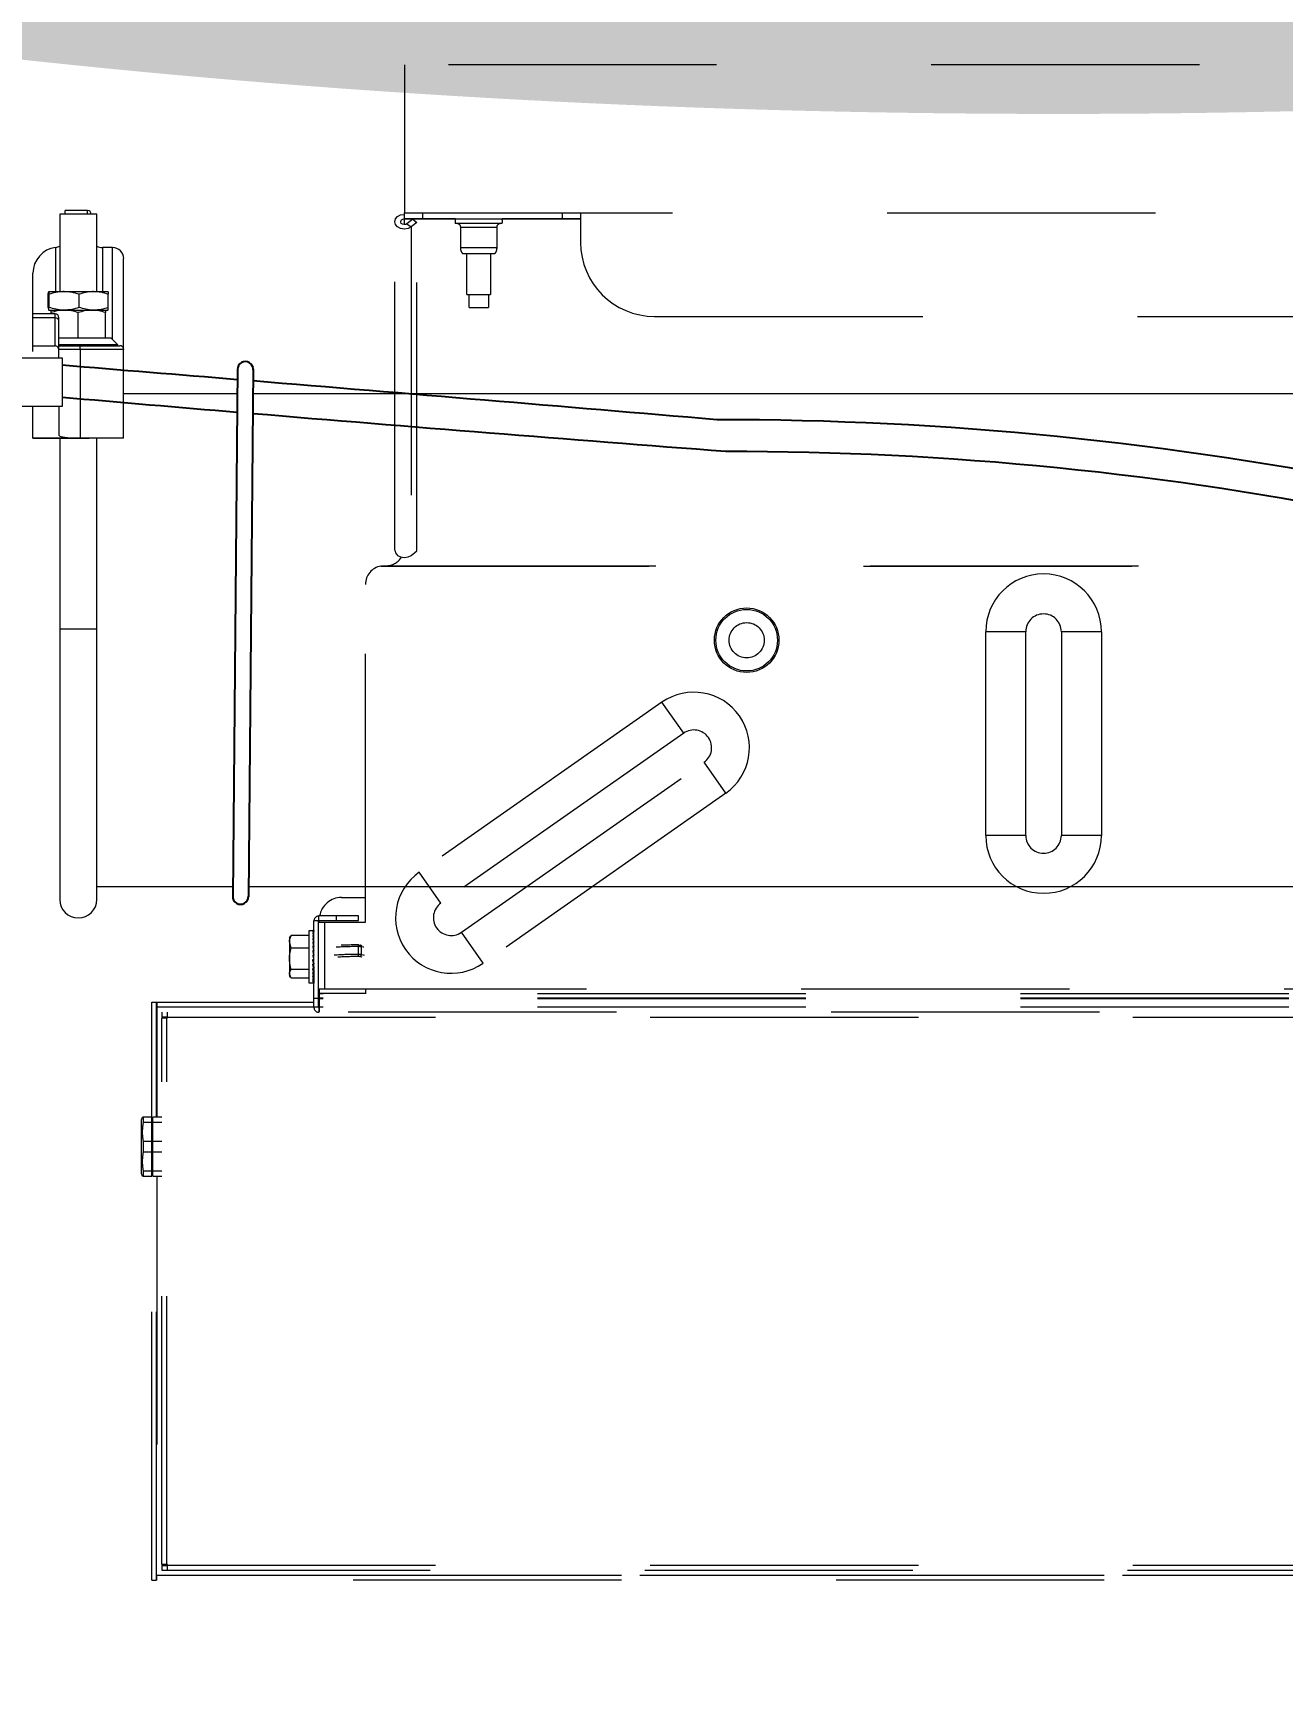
# Model space of a CAD drawing. Header units: feet. Extents: x -17 to 453, y -41 to 31.
# Drawn here: x 58.794 to 59.376, y -5.742 to -4.975 of the extents above; entities that cross this region are included whole.
import ezdxf
from ezdxf.enums import TextEntityAlignment as Align

# ---------------------------------------------------------------- set-up
doc = ezdxf.new("R2018")
doc.units = ezdxf.units.FT
doc.header["$MEASUREMENT"] = 0
doc.linetypes.add('DASHED2', pattern=[0.375, 0.25, -0.125])
for name, color, linetype in [('E-DETL', 1, 'Continuous'), ('G-ANNO-TEXT', 1, 'Continuous'), ('S-STEL-ANGL', 3, 'Continuous'), ('S-TRACKER TABLE', 252, 'Continuous'), ('STRINGS', 30, 'Continuous')]:
    doc.layers.add(name, color=color, linetype=linetype)
doc.styles.add('NEI-A', font='arial.ttf')
doc.styles.get("Standard").update_dxf_attribs({"font": 'arial.ttf'})

# ---------------------------------------------------------------- blocks, each defined once
blk = doc.blocks.new('DETAIL_TITLE')
at = {"style": 'NEI-A', "flags": 8}
blk.add_attdef('#', text='', height=0.2, dxfattribs=at).set_placement((0.5922, -0.5109), align=Align.MIDDLE_CENTER)
at = {"lineweight": 30, "style": '', "flags": 104}
blk.add_attdef('DETAIL_TITLE', text='', height=0.2, dxfattribs=at).set_placement((0.9099, -0.52514), align=Align.BOTTOM_LEFT)
at = {"style": 'NEI-A'}
for tag, p in [('SCALE:', (0.93865, -0.73792)), ('1"_=_', (1.5474, -0.73792))]:
    blk.add_attdef(tag, text='', height=0.1, dxfattribs=at).set_placement(p, align=Align.BOTTOM_LEFT)

msp = doc.modelspace()

# ---------------------------------------------------------------- linework, layer by layer
at = {"layer": 'E-DETL', "color": 10, "linetype": 'Continuous', "lineweight": 0}
msp.add_lwpolyline([(58.75793, -5.12659), (58.80755, -5.12659), (58.80755, -5.14927), (58.75793, -5.14927)], close=True, dxfattribs=at)
at = {"layer": 'S-STEL-ANGL', "flags": 128}
for points in [[(58.88934, -5.13179), (58.88707, -5.37762)], [(58.89662, -5.13186), (58.89435, -5.37768)]]:
    msp.add_lwpolyline(points, dxfattribs=at)
at = {"layer": 'S-STEL-ANGL'}
for centre, start, end in [((58.89298, -5.13194), 357.76861, 181.17011), ((58.89071, -5.37754), 177.76861, 1.17011)]:
    msp.add_arc(centre, 0.00364, start, end, dxfattribs=at)
at = {"layer": 'S-TRACKER TABLE', "linetype": 'DASHED2', "lineweight": 15, "ltscale": 0.5}
for p, q in [((58.9671, -4.98997), (58.9671, -5.05901)), ((59.56259, -4.98997), (58.9671, -4.98997)), ((58.96705, -5.05901), (59.56281, -5.05901)), ((58.96705, -5.06447), (58.96705, -5.05901)), ((58.96705, -5.06177), (59.04917, -5.06177)), ((58.99082, -5.06182), (58.96705, -5.06182)), ((58.97097, -5.06201), (58.96827, -5.06408)), ((58.97097, -5.06201), (58.97292, -5.06351)), ((58.97568, -5.06177), (58.97568, -5.05901)), ((59.04917, -5.06182), (59.01259, -5.06182)), ((59.04054, -5.05901), (59.04054, -5.06177)), ((59.04917, -5.05901), (59.04917, -5.07275)), ((58.96256, -5.21616), (58.96256, -5.06314)), ((58.96827, -5.06408), (58.97022, -5.06558)), ((58.97292, -5.06351), (58.97022, -5.06558)), ((58.97022, -5.06558), (58.97022, -5.21859)), ((58.97292, -5.21652), (58.97292, -5.06351)), ((59.01258, -5.06401), (58.99083, -5.06401)), ((58.99332, -5.07535), (58.99332, -5.06574)), ((59.01009, -5.06574), (58.99332, -5.06574)), ((59.01009, -5.06574), (59.01009, -5.07535)), ((59.01009, -5.07535), (58.99332, -5.07535)), ((59.00914, -5.07803), (58.99427, -5.07803)), ((58.99622, -5.0971), (58.99622, -5.07803)), ((59.00719, -5.07803), (59.00719, -5.0971)), ((58.99622, -5.0971), (59.00719, -5.0971)), ((58.99722, -5.10313), (58.99722, -5.0971)), ((59.00619, -5.0971), (59.00619, -5.10313)), ((58.99722, -5.10313), (59.00619, -5.10313)), ((59.08369, -5.10727), (59.44617, -5.10727)), ((58.95755, -5.22347), (58.95842, -5.22347)), ((58.9592, -5.22343), (59.5705, -5.22343)), ((58.97022, -5.21859), (58.97292, -5.21652)), ((58.95605, -5.2236), (59.57381, -5.2236)), ((58.94892, -5.3895), (58.94892, -5.2321)), ((59.25664, -5.25417), (59.23799, -5.25417)), ((59.23799, -5.34911), (59.23799, -5.25417)), ((59.25664, -5.34911), (59.25664, -5.25417)), ((59.29187, -5.25417), (59.27322, -5.25417)), ((59.27322, -5.25417), (59.27322, -5.34911)), ((59.29187, -5.25417), (59.29187, -5.34911)), ((59.08712, -5.28702), (58.97401, -5.36623)), ((59.09722, -5.30144), (59.08712, -5.28702)), ((59.09722, -5.30144), (58.98411, -5.38064)), ((58.99361, -5.39422), (59.10673, -5.31502)), ((59.11682, -5.32944), (59.10673, -5.31502)), ((59.11682, -5.32944), (59.00371, -5.40864)), ((59.25664, -5.34911), (59.23799, -5.34911)), ((59.29187, -5.34911), (59.27322, -5.34911)), ((58.98411, -5.38064), (58.97401, -5.36623)), ((58.93779, -5.378), (58.94892, -5.378)), ((58.927, -5.38895), (58.9249, -5.38895)), ((58.9249, -5.42918), (58.9249, -5.38895)), ((58.927, -5.42918), (58.927, -5.38895)), ((58.927, -5.3895), (58.94892, -5.3895)), ((58.92722, -5.38873), (58.92722, -5.38663)), ((58.94561, -5.38663), (58.92722, -5.38663)), ((58.92722, -5.38873), (58.94561, -5.38873)), ((58.92743, -5.3895), (58.92743, -5.38873)), ((58.92998, -5.42056), (58.92998, -5.3895)), ((58.93525, -5.38663), (58.93525, -5.38873)), ((58.94561, -5.38873), (58.94561, -5.38663)), ((58.9135, -5.39702), (58.914, -5.39616)), ((58.9135, -5.39702), (58.9135, -5.41428)), ((58.91428, -5.40163), (58.9135, -5.39869)), ((58.91428, -5.39574), (58.91409, -5.39621)), ((58.92262, -5.39569), (58.91428, -5.39569)), ((58.92262, -5.39574), (58.91428, -5.39574)), ((58.92262, -5.39339), (58.92474, -5.39339)), ((58.92262, -5.4179), (58.92262, -5.39339)), ((58.92482, -5.39346), (58.92433, -5.39346)), ((58.92482, -5.39388), (58.92433, -5.39388)), ((58.92482, -5.39465), (58.92433, -5.39465)), ((58.92482, -5.39576), (58.92433, -5.39576)), ((58.92482, -5.39717), (58.92433, -5.39717)), ((58.92482, -5.39883), (58.92433, -5.39883)), ((58.92482, -5.3934), (58.92459, -5.3934)), ((58.92482, -5.39342), (58.9247, -5.39342)), ((58.92471, -5.40029), (58.92482, -5.39883)), ((58.92474, -5.39855), (58.92482, -5.39717)), ((58.92482, -5.39841), (58.92475, -5.39841)), ((58.92482, -5.39982), (58.92475, -5.39982)), ((58.92476, -5.39698), (58.92482, -5.39576)), ((58.92477, -5.39565), (58.92482, -5.39465)), ((58.92482, -5.3968), (58.92477, -5.3968)), ((58.92482, -5.39803), (58.92477, -5.39803)), ((58.92482, -5.39546), (58.92478, -5.39546)), ((58.92482, -5.39648), (58.92478, -5.39648)), ((58.92478, -5.39968), (58.92482, -5.39923)), ((58.92478, -5.40023), (58.92482, -5.39982)), ((58.92479, -5.3946), (58.92482, -5.39388)), ((58.92482, -5.39521), (58.92479, -5.39521)), ((58.92479, -5.39794), (58.92482, -5.39751)), ((58.92479, -5.39841), (58.92482, -5.39803)), ((58.92482, -5.39923), (58.92479, -5.39923)), ((58.92482, -5.39346), (58.9248, -5.39386)), ((58.92482, -5.39425), (58.9248, -5.39425)), ((58.92482, -5.39443), (58.9248, -5.39443)), ((58.9248, -5.39518), (58.92482, -5.39487)), ((58.92482, -5.39605), (58.9248, -5.39605)), ((58.9248, -5.39643), (58.92482, -5.39605)), ((58.9248, -5.3968), (58.92482, -5.39648)), ((58.9248, -5.39711), (58.92482, -5.3968)), ((58.92482, -5.39751), (58.9248, -5.39751)), ((58.9248, -5.39875), (58.92482, -5.39841)), ((58.92481, -5.39364), (58.92482, -5.39352)), ((58.92482, -5.39364), (58.92481, -5.39364)), ((58.92481, -5.39375), (58.92482, -5.39364)), ((58.92482, -5.39375), (58.92481, -5.39375)), ((58.92481, -5.39387), (58.92482, -5.39375)), ((58.92482, -5.39402), (58.92481, -5.39402)), ((58.92481, -5.39424), (58.92482, -5.39402)), ((58.92481, -5.39443), (58.92482, -5.39425)), ((58.92481, -5.39464), (58.92482, -5.39443)), ((58.92482, -5.39487), (58.92481, -5.39487)), ((58.92481, -5.39546), (58.92482, -5.39521)), ((58.92481, -5.39573), (58.92482, -5.39546)), ((58.92482, -5.3934), (58.92482, -5.39342)), ((58.92482, -5.39346), (58.92482, -5.39342)), ((58.92482, -5.39352), (58.92482, -5.39352)), ((59.00371, -5.40864), (58.99361, -5.39422)), ((58.92262, -5.40163), (58.91428, -5.40163)), ((58.92482, -5.40071), (58.92433, -5.40071)), ((58.92482, -5.40273), (58.92433, -5.40273)), ((58.92482, -5.40484), (58.92433, -5.40484)), ((58.92482, -5.40698), (58.92433, -5.40698)), ((58.92443, -5.40531), (58.9249, -5.40531)), ((58.92454, -5.40712), (58.92451, -5.40698)), ((58.92454, -5.4053), (58.92482, -5.40484)), ((58.9249, -5.4053), (58.92454, -5.4053)), ((58.92454, -5.40712), (58.92482, -5.40907)), ((58.9249, -5.40712), (58.92454, -5.40712)), ((58.92461, -5.40395), (58.92482, -5.40273)), ((58.9249, -5.40622), (58.92464, -5.40622)), ((58.92468, -5.40213), (58.92482, -5.40071)), ((58.92468, -5.40206), (58.9249, -5.40206)), ((58.9249, -5.40353), (58.92468, -5.40353)), ((58.92468, -5.40356), (58.9249, -5.40356)), ((58.9249, -5.40201), (58.92469, -5.40201)), ((58.92482, -5.40023), (58.92472, -5.40023)), ((58.9249, -5.4044), (58.92472, -5.4044)), ((58.92472, -5.40441), (58.9249, -5.40441)), ((58.9249, -5.4004), (58.92474, -5.4004)), ((58.92474, -5.40147), (58.9249, -5.40147)), ((58.92475, -5.40042), (58.9249, -5.40042)), ((58.9249, -5.40141), (58.92475, -5.40141)), ((58.92477, -5.4005), (58.9249, -5.4005)), ((58.9249, -5.4006), (58.92479, -5.4006)), ((58.92479, -5.401), (58.9249, -5.401)), ((58.9248, -5.4004), (58.92482, -5.40023)), ((58.9248, -5.40039), (58.9249, -5.40039)), ((58.9249, -5.40093), (58.9248, -5.40093)), ((58.92481, -5.40068), (58.9249, -5.40068)), ((58.92481, -5.40277), (58.9249, -5.40277)), ((58.9249, -5.40272), (58.92482, -5.40272)), ((58.94573, -5.40554), (58.94573, -5.4001)), ((58.9464, -5.40014), (58.94727, -5.40032)), ((58.94699, -5.40098), (58.94699, -5.40461)), ((58.91428, -5.41555), (58.9135, -5.41355)), ((58.914, -5.41514), (58.9135, -5.41428)), ((58.91412, -5.41535), (58.914, -5.41514)), ((58.92262, -5.41154), (58.91428, -5.41154)), ((58.92482, -5.40907), (58.92433, -5.40907)), ((58.92482, -5.41106), (58.92433, -5.41106)), ((58.92482, -5.41289), (58.92433, -5.41289)), ((58.92482, -5.4145), (58.92433, -5.4145)), ((58.92464, -5.40907), (58.92482, -5.41106)), ((58.9249, -5.40797), (58.92466, -5.40797)), ((58.9249, -5.40944), (58.92467, -5.40944)), ((58.92469, -5.41106), (58.92482, -5.41289)), ((58.9249, -5.41002), (58.92472, -5.41002)), ((58.92472, -5.41106), (58.92482, -5.41246)), ((58.92473, -5.41289), (58.92482, -5.4145)), ((58.92474, -5.41106), (58.92482, -5.41207)), ((58.92475, -5.41289), (58.92482, -5.41413)), ((58.92475, -5.4145), (58.92482, -5.41583)), ((58.9249, -5.41046), (58.92476, -5.41046)), ((58.92476, -5.41289), (58.92482, -5.41378)), ((58.9249, -5.40875), (58.92477, -5.40875)), ((58.92477, -5.4145), (58.92482, -5.41553)), ((58.92478, -5.41106), (58.92482, -5.41148)), ((58.92478, -5.4145), (58.92482, -5.41525)), ((58.9249, -5.41075), (58.92479, -5.41075)), ((58.92482, -5.41207), (58.92479, -5.41207)), ((58.92479, -5.41289), (58.92482, -5.41326)), ((58.9249, -5.41089), (58.9248, -5.41089)), ((58.9249, -5.4109), (58.9248, -5.4109)), ((58.92482, -5.41378), (58.9248, -5.41378)), ((58.9248, -5.4145), (58.92482, -5.41481)), ((58.92482, -5.41525), (58.9248, -5.41525)), ((58.92262, -5.41555), (58.91428, -5.41555)), ((58.92262, -5.41561), (58.91428, -5.41561)), ((58.92474, -5.4179), (58.92262, -5.4179)), ((58.92482, -5.41583), (58.92433, -5.41583)), ((58.92482, -5.41686), (58.92433, -5.41686)), ((58.92482, -5.41755), (58.92433, -5.41755)), ((58.92482, -5.41788), (58.92433, -5.41788)), ((58.92477, -5.41583), (58.92482, -5.41686)), ((58.92478, -5.41583), (58.92482, -5.41664)), ((58.92479, -5.41583), (58.92482, -5.41643)), ((58.92479, -5.41686), (58.92482, -5.41755)), ((58.9248, -5.41686), (58.92482, -5.41728)), ((58.9248, -5.41686), (58.92482, -5.41741)), ((58.92481, -5.41583), (58.92482, -5.41609)), ((58.92482, -5.41643), (58.92481, -5.41643)), ((58.92481, -5.41686), (58.92482, -5.41704)), ((58.92482, -5.41728), (58.92481, -5.41728)), ((58.92481, -5.41755), (58.92482, -5.41777)), ((58.92481, -5.41755), (58.92482, -5.41765)), ((58.92481, -5.41755), (58.92482, -5.41788)), ((58.92481, -5.41755), (58.92482, -5.41783)), ((58.92482, -5.41777), (58.92482, -5.41777)), ((58.92482, -5.41788), (58.92482, -5.4179)), ((58.927, -5.42056), (59.60286, -5.42056)), ((58.92743, -5.42056), (58.92743, -5.43151)), ((58.92743, -5.42266), (58.94892, -5.42266)), ((59.60416, -5.42288), (58.92743, -5.42288)), ((58.94892, -5.42056), (58.94892, -5.42288)), ((58.84937, -5.48039), (58.84937, -5.42681)), ((58.84937, -5.42681), (58.85148, -5.42681)), ((58.85148, -5.48039), (58.85148, -5.42681)), ((58.85178, -5.42918), (58.85148, -5.42918)), ((58.8517, -5.42918), (58.8517, -5.48039)), ((58.85178, -5.42681), (58.9249, -5.42681)), ((58.85178, -5.42681), (58.85178, -5.42918)), ((58.85178, -5.42892), (58.9249, -5.42892)), ((58.9249, -5.42914), (58.85178, -5.42914)), ((58.9249, -5.42498), (58.927, -5.42498)), ((58.927, -5.42918), (58.9249, -5.42918)), ((58.927, -5.42681), (58.92743, -5.42681)), ((58.927, -5.42892), (58.92743, -5.42892)), ((58.92743, -5.42914), (58.927, -5.42914)), ((58.92722, -5.4294), (58.92722, -5.43151)), ((58.92722, -5.4294), (58.92743, -5.4294)), ((59.60416, -5.42498), (58.92743, -5.42498)), ((59.60416, -5.4252), (58.92743, -5.4252)), ((59.60416, -5.42918), (58.92743, -5.42918)), ((58.85406, -5.43151), (58.85406, -5.43361)), ((59.74094, -5.43151), (58.85406, -5.43151)), ((58.85406, -5.43361), (58.85661, -5.43361)), ((58.85406, -5.43405), (58.85661, -5.43405)), ((58.85406, -5.68885), (58.85406, -5.43405)), ((58.85639, -5.68885), (58.85639, -5.43405)), ((58.85661, -5.43405), (58.85661, -5.43151)), ((58.85661, -5.43383), (59.73839, -5.43383)), ((58.84448, -5.4816), (58.84505, -5.48039)), ((58.84448, -5.50663), (58.84448, -5.4816)), ((58.84549, -5.48275), (58.84549, -5.48039)), ((58.84939, -5.48039), (58.84549, -5.48039)), ((58.84549, -5.48275), (58.84939, -5.48275)), ((58.84939, -5.50783), (58.84939, -5.48039)), ((58.84939, -5.48382), (58.84982, -5.48382)), ((58.85406, -5.48039), (58.84982, -5.48039)), ((58.84982, -5.50783), (58.84982, -5.48039)), ((58.84982, -5.48275), (58.85406, -5.48275)), ((58.84549, -5.49648), (58.84549, -5.49175)), ((58.84939, -5.49175), (58.84549, -5.49175)), ((58.85406, -5.49175), (58.84982, -5.49175)), ((58.84549, -5.49648), (58.84939, -5.49648)), ((58.84982, -5.49648), (58.85406, -5.49648)), ((58.84505, -5.50783), (58.84448, -5.50663)), ((58.84549, -5.50783), (58.84549, -5.50547)), ((58.84939, -5.50547), (58.84549, -5.50547)), ((58.84982, -5.5044), (58.84939, -5.5044)), ((58.85406, -5.50547), (58.84982, -5.50547)), ((58.84549, -5.50783), (58.84939, -5.50783)), ((58.84937, -5.69609), (58.84937, -5.50783)), ((58.84982, -5.50783), (58.85406, -5.50783)), ((58.85148, -5.69609), (58.85148, -5.50783)), ((58.8517, -5.50783), (58.8517, -5.69373)), ((58.85661, -5.68885), (58.85406, -5.68885)), ((58.85406, -5.6893), (58.85406, -5.6914)), ((58.85406, -5.6893), (58.85661, -5.6893)), ((58.85406, -5.6914), (59.74094, -5.6914)), ((58.85661, -5.6914), (58.85661, -5.68885)), ((58.85661, -5.68908), (59.73839, -5.68908)), ((58.84937, -5.69609), (58.85148, -5.69609)), ((58.85148, -5.69373), (58.85178, -5.69373)), ((58.85178, -5.69609), (58.85178, -5.69373)), ((58.85178, -5.69377), (59.74322, -5.69377)), ((59.74322, -5.69399), (58.85178, -5.69399)), ((59.74322, -5.69609), (58.85178, -5.69609))]:
    msp.add_line(p, q, dxfattribs=at)
at = {"layer": 'S-TRACKER TABLE', "linetype": 'Continuous', "lineweight": 15}
for p, q in [((58.80647, -5.05961), (58.80647, -5.09569)), ((58.82373, -5.05961), (58.80647, -5.05961)), ((58.81942, -5.05789), (58.80906, -5.05789)), ((58.80906, -5.05961), (58.80906, -5.05789)), ((58.81942, -5.05961), (58.81942, -5.05789)), ((58.82373, -5.09569), (58.82373, -5.05961)), ((58.80453, -5.07511), (58.80453, -5.09569)), ((58.83107, -5.07515), (58.82632, -5.07515)), ((58.82632, -5.07515), (58.82632, -5.09569)), ((58.83107, -5.11804), (58.83107, -5.07515)), ((58.83624, -5.16404), (58.83624, -5.08033)), ((58.79396, -5.12365), (58.79396, -5.08709)), ((58.80112, -5.10308), (58.80112, -5.09692)), ((58.80129, -5.09569), (58.80129, -5.09569)), ((58.8013, -5.09569), (58.82891, -5.09569)), ((58.80147, -5.10308), (58.80147, -5.09692)), ((58.81545, -5.10308), (58.81545, -5.09692)), ((58.82891, -5.09569), (58.82891, -5.09569)), ((58.82908, -5.10308), (58.82908, -5.09692)), ((58.80431, -5.10605), (58.79396, -5.10605)), ((58.80431, -5.10794), (58.79396, -5.10794)), ((58.80129, -5.10432), (58.80129, -5.10432)), ((58.8013, -5.10432), (58.82891, -5.10432)), ((58.80239, -5.10605), (58.80239, -5.10545)), ((58.80431, -5.12089), (58.80431, -5.10605)), ((58.80604, -5.12659), (58.80604, -5.10778)), ((58.8151, -5.11744), (58.8151, -5.10545)), ((58.82781, -5.11744), (58.82781, -5.10545)), ((58.82891, -5.10432), (58.82891, -5.10432)), ((58.79396, -5.12089), (58.80431, -5.12089)), ((58.83046, -5.11744), (58.80604, -5.11744)), ((58.83357, -5.12054), (58.80604, -5.12054)), ((58.80604, -5.12085), (58.80639, -5.12084)), ((58.80604, -5.12089), (58.83452, -5.12089)), ((58.83624, -5.12261), (58.80604, -5.12261)), ((58.80639, -5.12089), (58.80639, -5.12054)), ((58.80639, -5.12089), (58.80974, -5.12082)), ((58.80974, -5.12089), (58.80974, -5.12054)), ((58.80974, -5.12089), (58.81184, -5.12082)), ((58.81329, -5.12089), (58.81329, -5.12054)), ((58.81691, -5.12054), (58.81329, -5.12089)), ((58.81597, -5.12261), (58.81597, -5.16402)), ((58.8162, -5.12082), (58.8162, -5.12061)), ((58.81691, -5.12089), (58.8162, -5.12082)), ((58.81691, -5.12089), (58.81691, -5.12054)), ((58.81836, -5.12082), (58.81836, -5.12075)), ((58.82046, -5.12089), (58.81836, -5.12082)), ((58.82046, -5.12089), (58.82046, -5.12054)), ((58.82381, -5.12089), (58.82102, -5.12083)), ((58.82381, -5.12089), (58.82381, -5.12054)), ((58.82682, -5.12089), (58.82417, -5.12085)), ((58.82633, -5.12089), (58.82633, -5.12088)), ((58.82682, -5.12089), (58.82682, -5.12054)), ((58.82938, -5.12089), (58.82704, -5.12086)), ((58.82938, -5.12089), (58.82938, -5.12054)), ((58.83139, -5.12089), (58.82951, -5.12087)), ((58.83357, -5.12054), (58.83046, -5.11744)), ((58.83139, -5.12089), (58.83139, -5.12054)), ((58.83277, -5.12089), (58.83145, -5.12088)), ((58.83277, -5.12089), (58.83277, -5.12054)), ((58.83348, -5.12089), (58.83279, -5.12088)), ((58.83348, -5.12089), (58.83348, -5.12054)), ((58.83357, -5.12072), (58.83357, -5.12054)), ((58.88924, -5.14334), (58.83624, -5.14334)), ((59.45483, -5.14334), (58.89652, -5.14334)), ((58.79396, -5.16404), (58.79396, -5.14927)), ((58.80604, -5.14927), (58.80604, -5.16258)), ((58.79396, -5.16395), (58.81284, -5.16395)), ((58.83624, -5.16404), (58.79396, -5.16404)), ((58.80647, -5.16404), (58.80647, -5.37893)), ((58.81284, -5.16395), (58.81597, -5.16402)), ((58.81597, -5.16402), (58.82013, -5.16404)), ((58.82373, -5.37893), (58.82373, -5.16404)), ((58.82373, -5.25293), (58.80647, -5.25293)), ((58.82373, -5.3729), (58.88711, -5.3729)), ((58.89439, -5.3729), (59.45483, -5.3729))]:
    msp.add_line(p, q, dxfattribs=at)
at = {"layer": 'S-TRACKER TABLE', "linetype": 'DASHED2', "lineweight": 15, "ltscale": 0.5, "flags": 128}
for points in [[(58.97022, -5.06558), (58.96876, -5.06632), (58.96705, -5.06658), (58.96533, -5.06632), (58.96387, -5.06558), (58.9629, -5.06446), (58.96256, -5.06314), (58.9629, -5.06183), (58.96387, -5.06071), (58.96533, -5.05997), (58.96705, -5.05971)], [(58.96827, -5.06408), (58.96764, -5.06439), (58.9669, -5.06446), (58.96618, -5.06429), (58.96563, -5.0639), (58.96535, -5.06337), (58.96538, -5.0628), (58.96572, -5.06229), (58.96632, -5.06195), (58.96705, -5.06182)], [(58.96256, -5.21616), (58.9629, -5.21747), (58.96387, -5.21859), (58.96533, -5.21933), (58.96705, -5.2196), (58.96876, -5.21933), (58.97022, -5.21859)], [(58.94738, -5.40581), (58.947, -5.40572), (58.94624, -5.40557)], [(58.94812, -5.40121), (58.94779, -5.40114), (58.94699, -5.40098)], [(58.94699, -5.40461), (58.94779, -5.40476), (58.94835, -5.40489)]]:
    msp.add_lwpolyline(points, dxfattribs=at)
at = {"layer": 'S-TRACKER TABLE', "linetype": 'DASHED2', "lineweight": 15, "ltscale": 0.5}
for radius in [0.01504, 0.01435, 0.0082]:
    msp.add_circle((59.12659, -5.25812), radius, dxfattribs=at)
at = {"layer": 'S-TRACKER TABLE', "linetype": 'Continuous', "lineweight": 15}
for centre, radius, start, end in [((58.81942, -5.05961), 0.00173, 0, 90), ((58.80604, -5.08709), 0.01208, 97.18076, 180), ((58.80388, -5.06997), 0.00518, 277.18076, 300), ((58.82632, -5.06997), 0.00518, 240, 270), ((58.83107, -5.08033), 0.00518, 0, 90), ((58.80431, -5.10778), 0.00173, 0, 90), ((58.80448, -5.1095), 0.00157, 7.88226, 96.1474), ((58.80542, -5.12218), 0.01056, 357.6625, 7.04409), ((58.83452, -5.12261), 0.00173, 0, 90), ((58.8151, -5.37893), 0.00863, 180, 0)]:
    msp.add_arc(centre, radius, start, end, dxfattribs=at)
at = {"layer": 'S-TRACKER TABLE', "linetype": 'DASHED2', "lineweight": 15, "ltscale": 0.5}
for centre, radius, start, end in [((58.9948, -5.06289), 0.00413, 164.22069, 195.77931), ((59.00861, -5.06289), 0.00413, 344.22069, 15.77931), ((58.99159, -5.06574), 0.00173, 0, 90), ((59.01182, -5.06574), 0.00173, 90, 180), ((59.08369, -5.07275), 0.03452, 180, 270), ((58.95842, -5.21484), 0.00863, 275.21086, 327.74981), ((58.95755, -5.2321), 0.00863, 100.04362, 180), ((59.26493, -5.25417), 0.02694, 0, 180), ((59.26493, -5.25417), 0.00829, 0, 180), ((59.10197, -5.30823), 0.02589, 305, 125), ((59.10197, -5.30823), 0.00829, 305, 125), ((59.26493, -5.34911), 0.02694, 180, 0), ((59.26493, -5.34911), 0.00829, 180, 0), ((58.98886, -5.38743), 0.02589, 125, 305), ((58.93779, -5.38835), 0.01036, 90, 170.40593), ((58.98886, -5.38743), 0.00829, 125, 305), ((58.92722, -5.38895), 0.00232, 90, 180), ((58.92722, -5.38895), 0.000219, 90, 180), ((58.94544, -5.57137), 0.16684, 89.90131, 93.8038), ((58.94548, -5.56992), 0.16903, 89.91438, 93.48352), ((58.94551, -5.56908), 0.16354, 89.92188, 93.28931), ((58.94561, -5.56923), 0.16913, 89.96017, 92.69125), ((58.94585, -5.40882), 0.00792, 81.69874, 90.85209), ((58.94585, -5.41245), 0.00792, 81.69874, 90.85209), ((58.94578, -5.40871), 0.00317, 81.69874, 90.85209), ((58.94629, -5.40076), 0.000624, 60.85682, 94.75105), ((58.94607, -5.40466), 0.000928, 280.48641, 3.50416), ((58.94614, -5.40094), 0.000853, 357.1488, 58.10504), ((58.92722, -5.42918), 0.00232, 180, 270), ((58.92722, -5.42918), 0.000219, 180, 270)]:
    msp.add_arc(centre, radius, start, end, dxfattribs=at)
at = {"layer": 'S-TRACKER TABLE', "linetype": 'Continuous', "lineweight": 15}
for centre, major_axis, ratio, start_param, end_param in [((58.80431, -5.1231), (0, -0.00221), 0.780869, 1.570796, 3.141593), ((58.8151, -5.12072), (0.01847, 0.00147), 0.052641, 2.057485, 2.079452), ((58.8151, -5.12072), (0.01847, 0.00163), 0.036207, 1.862127, 2.058476), ((58.8151, -5.12072), (0.01847, 0.00173), 0.01844, 1.667246, 1.863596), ((58.8151, -5.12072), (0.01123, 0.00105), 0.01844, 1.73103, 1.863596), ((58.8151, -5.12072), (0.01847, 0.00173), 0.01844, 4.808839, 5.005188), ((58.8151, -5.12072), (0.01847, 0.00163), 0.036207, 5.00372, 5.200069), ((58.8151, -5.12072), (0.01847, 0.00147), 0.052641, 5.199078, 5.395427), ((58.8151, -5.12072), (0.01847, 0.00125), 0.067115, 5.395067, 5.591416), ((58.8151, -5.12072), (0.01847, 0.00098), 0.079056, 5.591748, 5.788097), ((58.8151, -5.12072), (0.01847, 0.00068), 0.087973, 5.789076, 5.985426), ((58.8151, -5.12072), (0.01847, 0.00035), 0.093484, 5.986907, 6.183256), ((58.8151, -5.12072), (0.01847, 0), 0.095349, 6.185011, 6.283185), ((58.81639, -5.16258), (0.01036, 0), 0.141454, 3.141593, 4.362356)]:
    msp.add_ellipse(centre, major_axis=major_axis, ratio=ratio, start_param=start_param, end_param=end_param, dxfattribs=at)
at = {"layer": 'S-TRACKER TABLE', "linetype": 'DASHED2', "lineweight": 15, "ltscale": 0.5, "extrusion": (0, 0, -1)}
for major_axis, ratio, start_param, end_param in [((-0.00032, 0.01225), 0.229358, 0.114613, 0.289146), ((-0.00083, 0.01225), 0.220714, 0.298055, 0.472587), ((-0.00131, 0.01225), 0.204887, 0.479445, 0.653978), ((-0.00173, 0.01225), 0.182734, 0.657957, 0.83249), ((-0.00209, 0.01225), 0.155311, 0.83323, 1.007763), ((-0.00239, 0.01225), 0.123735, 1.005344, 1.179877), ((0.0002, 0.01225), 0.23031, 6.279483, 6.388041), ((0.00044, 0.01225), 0.22811, 6.275058, 6.302781), ((-0.00226, 0.01225), 0.138805, 1.073339, 1.100535), ((-0.00261, 0.01225), 0.089083, 1.17473, 1.349263), ((-0.00276, 0.01225), 0.052352, 1.34206, 1.516593), ((-0.00282, 0.01225), 0.014453, 1.508151, 1.682684), ((-0.00281, 0.01225), 0.023761, 4.434755, 4.609288), ((-0.00273, 0.01225), 0.061455, 4.268442, 4.442975), ((-0.00256, 0.01225), 0.097766, 4.100683, 4.275215), ((-0.00232, 0.01225), 0.131762, 3.930685, 4.105218), ((-0.00201, 0.01225), 0.162427, 3.757828, 3.932361), ((-0.00265, 0.01225), 0.081178, 4.178613, 4.205444), ((-0.00163, 0.01225), 0.188667, 3.581757, 3.75629), ((-0.00119, 0.01225), 0.209369, 3.402491, 3.577024), ((-0.00071, 0.01225), 0.223512, 3.220507, 3.39504), ((-0.0002, 0.01225), 0.23031, 3.079319, 3.21127), ((-0.00044, 0.01225), 0.22811, 3.121997, 3.190219)]:
    msp.add_ellipse((58.92433, -5.40565), major_axis=major_axis, ratio=ratio, start_param=start_param, end_param=end_param, dxfattribs=at)
at = {"layer": 'S-TRACKER TABLE', "linetype": 'DASHED2', "lineweight": 15, "ltscale": 0.5}
for points, knots in [([(58.99427, -5.07803), (58.99397, -5.07758), (58.99341, -5.07676), (58.99335, -5.07578), (58.99332, -5.07535)], [0, 0, 0, 0, 0.553144, 1, 1, 1, 1]), ([(59.01009, -5.07535), (59.01005, -5.0759), (59.00996, -5.07688), (59.00939, -5.07768), (59.00914, -5.07803)], [0, 0, 0, 0, 0.563081, 1, 1, 1, 1]), ([(58.95605, -5.2236), (58.95619, -5.22357), (58.95669, -5.22349), (58.95719, -5.22348), (58.95755, -5.22347)], [0, 0, 0, 0, 0.289982, 1, 1, 1, 1]), ([(58.95842, -5.22347), (58.95856, -5.22346), (58.95882, -5.22346), (58.95908, -5.22344), (58.9592, -5.22343)], [0, 0, 0, 0, 0.558217, 1, 1, 1, 1]), ([(58.9135, -5.39869), (58.91351, -5.39862), (58.91352, -5.39762), (58.91391, -5.39665), (58.91428, -5.39574)], [0, 0, 0, 0, 0.070201, 1, 1, 1, 1]), ([(58.9135, -5.40658), (58.91351, -5.40618), (58.91355, -5.4045), (58.91396, -5.40287), (58.91428, -5.40163)], [0, 0, 0, 0, 0.24226, 1, 1, 1, 1]), ([(58.91428, -5.41154), (58.91417, -5.41117), (58.91372, -5.40956), (58.9136, -5.40788), (58.9135, -5.40658)], [0, 0, 0, 0, 0.224231, 1, 1, 1, 1]), ([(58.94573, -5.40014), (58.94581, -5.40014), (58.94598, -5.40015), (58.94622, -5.40016), (58.94643, -5.40018), (58.94654, -5.4002), (58.94659, -5.40021)], [0, 0, 0, 0, 0.24677, 0.495701, 0.746781, 1, 1, 1, 1]), ([(58.9135, -5.41355), (58.91351, -5.4135), (58.91352, -5.41282), (58.91391, -5.41215), (58.91428, -5.41154)], [0, 0, 0, 0, 0.070201, 1, 1, 1, 1]), ([(58.84549, -5.48039), (58.84521, -5.48039), (58.84492, -5.48039), (58.84506, -5.48039), (58.84507, -5.48039)], [0, 0, 0, 0, 0.953939, 1, 1, 1, 1]), ([(58.84549, -5.49175), (58.84527, -5.49027), (58.84483, -5.48727), (58.84527, -5.48427), (58.84549, -5.48275)], [0, 0, 0, 0, 0.493017, 1, 1, 1, 1]), ([(58.84549, -5.50547), (58.84527, -5.50399), (58.84483, -5.50099), (58.84527, -5.498), (58.84549, -5.49648)], [0, 0, 0, 0, 0.493017, 1, 1, 1, 1]), ([(58.84506, -5.50783), (58.84505, -5.50783), (58.84492, -5.50783), (58.84521, -5.50783), (58.84549, -5.50783)], [0, 0, 0, 0, 0.020667, 1, 1, 1, 1])]:
    msp.add_open_spline(points, degree=3, knots=knots, dxfattribs=at)
at = {"layer": 'S-TRACKER TABLE', "linetype": 'Continuous', "lineweight": 15}
for points, knots in [([(58.80112, -5.09692), (58.80113, -5.09673), (58.80119, -5.09601), (58.80125, -5.09583), (58.8013, -5.09569)], [0, 0, 0, 0, 0.257551, 1, 1, 1, 1]), ([(58.8013, -5.09569), (58.80131, -5.09571), (58.80137, -5.09577), (58.80143, -5.09644), (58.80147, -5.09692)], [0, 0, 0, 0, 0.268634, 1, 1, 1, 1]), ([(58.80846, -5.09569), (58.80829, -5.09569), (58.80704, -5.0957), (58.80467, -5.09597), (58.80254, -5.0966), (58.80147, -5.09692)], [0, 0, 0, 0, 0.070086, 0.530782, 1, 1, 1, 1]), ([(58.81545, -5.09692), (58.81431, -5.09658), (58.81202, -5.09588), (58.80965, -5.09575), (58.80846, -5.09569)], [0, 0, 0, 0, 0.495458, 1, 1, 1, 1]), ([(58.82226, -5.09569), (58.8221, -5.09569), (58.82088, -5.0957), (58.81857, -5.09597), (58.8165, -5.0966), (58.81545, -5.09692)], [0, 0, 0, 0, 0.070086, 0.530782, 1, 1, 1, 1]), ([(58.82908, -5.09692), (58.82797, -5.09658), (58.82574, -5.09588), (58.82343, -5.09575), (58.82226, -5.09569)], [0, 0, 0, 0, 0.495458, 1, 1, 1, 1]), ([(58.82891, -5.09569), (58.82892, -5.09571), (58.82898, -5.09577), (58.82904, -5.09644), (58.82908, -5.09692)], [0, 0, 0, 0, 0.268634, 1, 1, 1, 1]), ([(58.80112, -5.10308), (58.80113, -5.10327), (58.80119, -5.10399), (58.80125, -5.10418), (58.8013, -5.10432)], [0, 0, 0, 0, 0.257551, 1, 1, 1, 1]), ([(58.8013, -5.10432), (58.80131, -5.1043), (58.80137, -5.10423), (58.80143, -5.10357), (58.80147, -5.10308)], [0, 0, 0, 0, 0.268634, 1, 1, 1, 1]), ([(58.80846, -5.10432), (58.80829, -5.10432), (58.80704, -5.10431), (58.80467, -5.10404), (58.80254, -5.1034), (58.80147, -5.10308)], [0, 0, 0, 0, 0.070086, 0.530782, 1, 1, 1, 1]), ([(58.80874, -5.10432), (58.80859, -5.10432), (58.80645, -5.10434), (58.80434, -5.10491), (58.80239, -5.10545)], [0, 0, 0, 0, 0.07022, 1, 1, 1, 1]), ([(58.80239, -5.10545), (58.80239, -5.10499), (58.80239, -5.10439), (58.80239, -5.10433), (58.80239, -5.10432)], [0, 0, 0, 0, 0.756834, 1, 1, 1, 1]), ([(58.81545, -5.10308), (58.81431, -5.10343), (58.81202, -5.10413), (58.80965, -5.10425), (58.80846, -5.10432)], [0, 0, 0, 0, 0.495458, 1, 1, 1, 1]), ([(58.8151, -5.10545), (58.81407, -5.10514), (58.81198, -5.1045), (58.80983, -5.10438), (58.80874, -5.10432)], [0, 0, 0, 0, 0.495458, 1, 1, 1, 1]), ([(58.82146, -5.10432), (58.82131, -5.10432), (58.81916, -5.10434), (58.81706, -5.10491), (58.8151, -5.10545)], [0, 0, 0, 0, 0.07022, 1, 1, 1, 1]), ([(58.82226, -5.10432), (58.8221, -5.10432), (58.82088, -5.10431), (58.81857, -5.10404), (58.8165, -5.1034), (58.81545, -5.10308)], [0, 0, 0, 0, 0.070086, 0.530782, 1, 1, 1, 1]), ([(58.82781, -5.10545), (58.82678, -5.10514), (58.8247, -5.1045), (58.82254, -5.10438), (58.82146, -5.10432)], [0, 0, 0, 0, 0.495458, 1, 1, 1, 1]), ([(58.82908, -5.10308), (58.82797, -5.10343), (58.82574, -5.10413), (58.82343, -5.10425), (58.82226, -5.10432)], [0, 0, 0, 0, 0.495458, 1, 1, 1, 1]), ([(58.82781, -5.10432), (58.82781, -5.10433), (58.82781, -5.10439), (58.82781, -5.10499), (58.82781, -5.10545)], [0, 0, 0, 0, 0.243166, 1, 1, 1, 1]), ([(58.82891, -5.10432), (58.82892, -5.1043), (58.82898, -5.10423), (58.82904, -5.10357), (58.82908, -5.10308)], [0, 0, 0, 0, 0.268634, 1, 1, 1, 1])]:
    msp.add_open_spline(points, degree=3, knots=knots, dxfattribs=at)
at = {"layer": 'STRINGS'}
for points in [[(58.8893, -5.13674, 0.00017), (58.80755, -5.13002)], [(59.70079, -5.19863, -0.129168), (59.42847, -5.18699, 0.050305), (59.11263, -5.15537, 0.000448), (58.89657, -5.13734, 0.000448)], [(58.88916, -5.15199, -0.000712), (58.80755, -5.14502)], [(59.7057, -5.21252, -0.130023), (59.42416, -5.20096, 0.050398), (59.11694, -5.17022, -0.001923), (58.89643, -5.1526, -0.001923)]]:
    msp.add_lwpolyline(points, format="xyb", dxfattribs=at)

# ---------------------------------------------------------------- block references
at = {"layer": 'G-ANNO-TEXT'}
ref = msp.add_blockref('DETAIL_TITLE', (56.68533, 3.02609), dxfattribs=at)
lines = msp.add_mtext('{\\LMOTOR SUPPORT POST/END OF TRACKER GROUNDING (ABOVE GROUND)}', dxfattribs={"layer": '0', "insert": (57.59522, 2.80095), "char_height": 7.6528868, "attachment_point": 1})
ref.add_attrib('DETAIL_TITLE', '', (57.59522, 2.80095)).embed_mtext(lines)
ref = msp.add_blockref('DETAIL_TITLE', (45.86472, 2.97376), dxfattribs=at)
lines = msp.add_mtext('{\\LMOTOR SUPPORT POST/END OF TRACKER GROUNDING (ABOVE GROUND)}', dxfattribs={"layer": '0', "insert": (46.77461, 2.74862), "char_height": 7.6528868, "attachment_point": 1})
ref.add_attrib('DETAIL_TITLE', '', (46.77461, 2.74862)).embed_mtext(lines)

doc.saveas('drawing.dxf')
